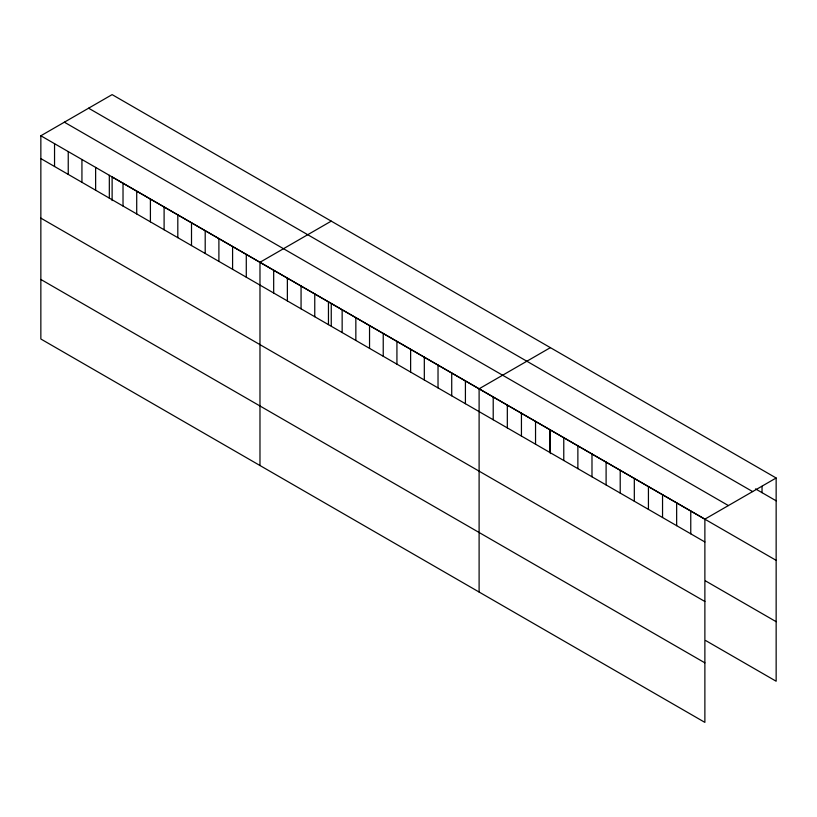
<?xml version="1.0" encoding="UTF-8"?>
<svg xmlns="http://www.w3.org/2000/svg" width="817" height="817" viewBox="0 0 817 817"><rect width="100%" height="100%" fill="white"/><g stroke="black" fill="none" stroke-linecap="round" stroke-linejoin="round"><path stroke-width="1.23" d="M40.85 135.775L704.877 519.142L704.877 722.381L40.85 339.004L40.85 135.775L112.123 94.619L776.15 477.996L776.15 681.225L705.602 640.497M331.253 221.131L259.98 262.288L259.98 465.516M550.382 347.644L479.109 388.8L479.109 592.029M704.877 519.142L776.15 477.996M755.531 488.903L776.15 500.811M88.604 108.201L752.631 491.579M64.369 122.193L728.396 505.57M776.15 560.35L112.123 176.983L112.123 200.573M40.85 158.59L704.877 541.967M705.602 580.958L776.15 621.686M40.85 218.129L704.877 601.496M40.85 279.465L704.877 662.842M762.036 486.329L762.036 492.671M690.763 511.003L690.763 533.818M676.65 502.853L676.65 525.668M662.546 494.704L662.546 517.529M648.432 486.554L648.432 509.379M634.319 478.415L634.319 501.23M620.215 470.265L620.215 493.08M606.102 462.116L606.102 484.941M591.988 453.976L591.988 476.791M577.874 445.827L577.874 468.641M563.771 437.677L563.771 460.502M550.382 430.008L550.382 453.598M549.657 429.528L549.657 452.352M535.543 421.388L535.543 444.203M521.44 413.239L521.44 436.053M507.326 405.089L507.326 427.914M493.213 396.95L493.213 419.764M465.414 380.896L465.414 403.71M451.719 372.981L451.719 395.806M438.024 365.076L438.024 387.901M424.319 357.172L424.319 379.987M410.624 349.267L410.624 372.082M396.929 341.353L396.929 364.178M383.234 333.448L383.234 356.273M369.539 325.544L369.539 348.359M355.844 317.639L355.844 340.454M342.149 309.725L342.149 332.55M331.253 303.495L331.253 325.901M328.454 301.82L328.454 324.645M314.759 293.916L314.759 316.73M301.065 286.011L301.065 308.826M287.37 278.097L287.37 300.922M273.675 270.192L273.675 293.017M246.285 254.383L246.285 277.198M232.59 246.468L232.59 269.293M218.895 238.564L218.895 261.389M205.2 230.66L205.2 253.474M191.505 222.755L191.505 245.57M177.81 214.84L177.81 237.665M164.105 206.936L164.105 229.761M150.41 199.031L150.41 221.846M136.715 191.127L136.715 213.942M123.02 183.212L123.02 206.037M109.325 175.308L109.325 198.133M95.63 167.403L95.63 190.218M81.935 159.499L81.935 182.314M68.24 151.584L68.24 174.409M54.545 143.68L54.545 166.505"/></g></svg>
